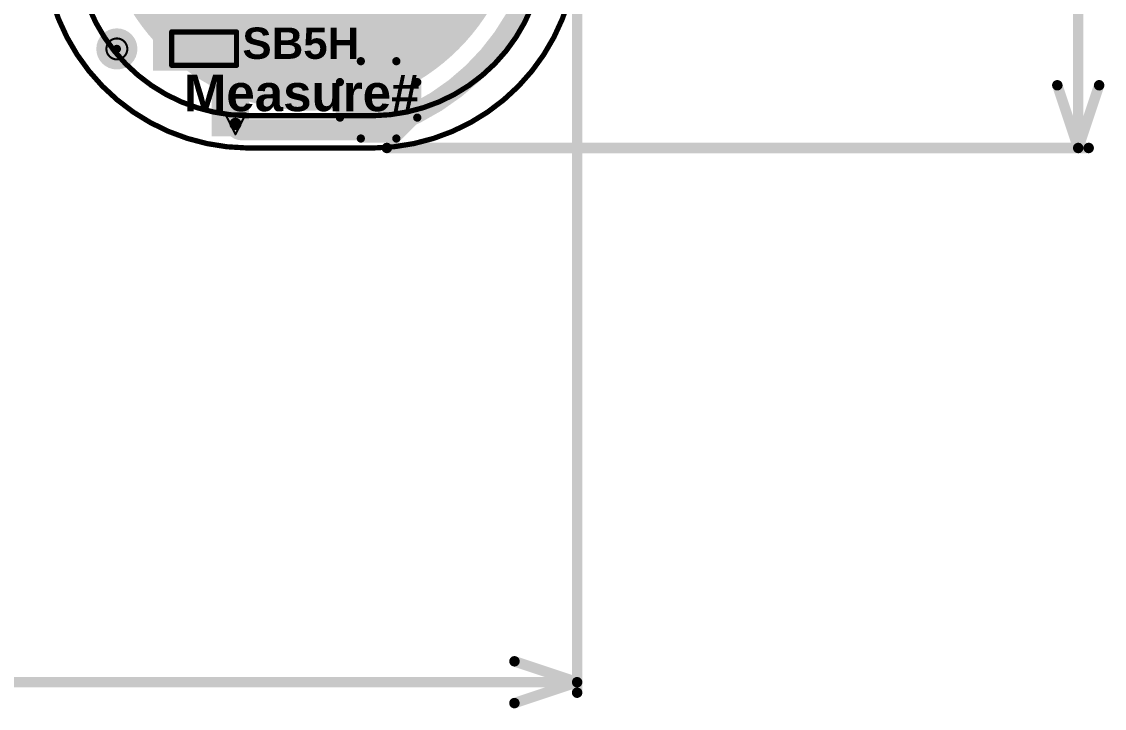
# Model space of a CAD drawing. Header units: inches. Extents: x -4.2 to 12.6, y -6.1 to 3.
# Drawn here: x 4.054 to 5.09, y -6.019 to -5.362 of the extents above; entities that cross this region are included whole.
import ezdxf

# ---------------------------------------------------------------- set-up
doc = ezdxf.new("R2010")
doc.units = ezdxf.units.IN
doc.header["$MEASUREMENT"] = 0
for name, color, linetype in [('Board Outline', 216, 'Continuous'), ('Bottom Layer', 5, 'Continuous'), ('Bottom Overlay', 54, 'Continuous'), ('Bottom Paste', 16, 'Continuous'), ('Dimension', 6, 'Continuous'), ('Drill Drawing', 1, 'Continuous'), ('Flex_Ribbon Bottom Coverlay', 6, 'Continuous'), ('Flex_Ribbon Top Overlay', 2, 'Continuous'), ('Pad Holes', 156, 'Continuous'), ('Top Layer', 1, 'Continuous'), ('Top Paste', 8, 'Continuous'), ('Top Solder', 216, 'Continuous'), ('Via Holes', 16, 'Continuous')]:
    doc.layers.add(name, color=color, linetype=linetype)
doc.styles.add('Arial_Bold', font='', dxfattribs={"height": 0.2})
doc.styles.get('Arial_Bold').set_extended_font_data('Arial', bold=True)

# ---------------------------------------------------------------- blocks, each defined once
blk = doc.blocks.new('S______B______0402_70')
at = {"layer": 'Top Layer'}
for points in [[(-0.0275, -0.0125), (-0.0275, 0.0125), (-0.009499999999999998, 0.0125), (-0.009500000000000001, -0.0125)], [(0.009499999999999998, -0.0125), (0.009500000000000001, 0.0125), (0.0275, 0.0125), (0.0275, -0.0125)]]:
    blk.add_hatch(color=1, dxfattribs=at).paths.add_polyline_path(points)
at = {"layer": 'Top Paste'}
for points in [[(-0.0275, -0.0125), (-0.0275, 0.0125), (-0.009499999999999998, 0.0125), (-0.009500000000000001, -0.0125)], [(0.009499999999999998, -0.0125), (0.009500000000000001, 0.0125), (0.0275, 0.0125), (0.0275, -0.0125)]]:
    blk.add_hatch(color=8, dxfattribs=at).paths.add_polyline_path(points)
at = {"layer": 'Top Solder'}
for points in [[(-0.0296654, -0.0146654), (-0.0296654, 0.0146654), (-0.007334599999999998, 0.0146654), (-0.007334600000000002, -0.0146654)], [(-0.0296654, -0.0146654), (-0.0296654, 0.0146654), (-0.007334599999999998, 0.0146654), (-0.007334600000000002, -0.0146654)], [(0.007334599999999998, -0.0146654), (0.007334600000000002, 0.0146654), (0.0296654, 0.0146654), (0.0296654, -0.0146654)], [(0.007334599999999998, -0.0146654), (0.007334600000000002, 0.0146654), (0.0296654, 0.0146654), (0.0296654, -0.0146654)]]:
    blk.add_hatch(color=216, dxfattribs=at).paths.add_polyline_path(points)
at = {"layer": 'Flex_Ribbon Top Overlay'}
for points in [[(-0.031, -0.016, 0.005, 0.005, 0), (-0.031, 0.016, 0.005, 0.005, 0)], [(-0.031, 0.016, 0.005, 0.005, 0), (0.031, 0.016, 0.005, 0.005, 0)], [(0.031, -0.016, 0.005, 0.005, 0), (0.031, 0.016, 0.005, 0.005, 0)], [(-0.031, -0.016, 0.005, 0.005, 0), (0.031, -0.016, 0.005, 0.005, 0)], [(-0.032, -0.017, 0.000127, 0.000127, 0), (0.032, -0.017, 0.000127, 0.000127, 0)]]:
    blk.add_lwpolyline(points, format="xyseb", dxfattribs=at)
for points in [[(-0.03225, 0.016, 0.0025, 0.0025, 1), (-0.02975, 0.016, 0.0025, 0.0025, 1)], [(-0.03225, 0.016, 0.0025, 0.0025, 1), (-0.02975, 0.016, 0.0025, 0.0025, 1)], [(0.02975, 0.016, 0.0025, 0.0025, 1), (0.03225, 0.016, 0.0025, 0.0025, 1)], [(0.02975, 0.016, 0.0025, 0.0025, 1), (0.03225, 0.016, 0.0025, 0.0025, 1)], [(-0.03225, -0.016, 0.0025, 0.0025, 1), (-0.02975, -0.016, 0.0025, 0.0025, 1)], [(-0.03225, -0.016, 0.0025, 0.0025, 1), (-0.02975, -0.016, 0.0025, 0.0025, 1)], [(-0.0320317, -0.017, 6.35e-05, 6.35e-05, 1), (-0.0319683, -0.017, 6.35e-05, 6.35e-05, 1)], [(0.02975, -0.016, 0.0025, 0.0025, 1), (0.03225, -0.016, 0.0025, 0.0025, 1)], [(0.02975, -0.016, 0.0025, 0.0025, 1), (0.03225, -0.016, 0.0025, 0.0025, 1)], [(0.0319683, -0.017, 6.35e-05, 6.35e-05, 1), (0.0320317, -0.017, 6.35e-05, 6.35e-05, 1)]]:
    blk.add_lwpolyline(points, format="xyseb", close=True, dxfattribs=at)
blk = doc.blocks.new('T__________189')
at = {"layer": 'Top Layer'}
blk.add_hatch(color=1, dxfattribs=at).paths.add_polyline_path([(0.015, 0.03), (-0.015, 0.03), (-0.03, 0.015), (-0.03, -0.015), (-0.015, -0.03), (0.015, -0.03), (0.03, -0.015), (0.03, 0.015)])
at = {"layer": 'Top Paste'}
blk.add_hatch(color=8, dxfattribs=at).paths.add_polyline_path([(0.015, 0.03), (-0.015, 0.03), (-0.03, 0.015), (-0.03, -0.015), (-0.015, -0.03), (0.015, -0.03), (0.03, -0.015), (0.03, 0.015)])
at = {"layer": 'Top Solder'}
blk.add_hatch(color=216, dxfattribs=at).paths.add_polyline_path([(0.017, 0.034), (-0.017, 0.034), (-0.034, 0.017), (-0.034, -0.017), (-0.017, -0.034), (0.017, -0.034), (0.034, -0.017), (0.034, 0.017)])
blk.add_hatch(color=216, dxfattribs=at).paths.add_polyline_path([(0.017, 0.034), (-0.017, 0.034), (-0.034, 0.017), (-0.034, -0.017), (-0.017, -0.034), (0.017, -0.034), (0.034, -0.017), (0.034, 0.017)])
at = {"layer": 'Flex_Ribbon Top Overlay'}
for points in [[(-0.017, 0.037, 0.007874, 0.007874, 0), (-0.037, 0.017, 0.007874, 0.007874, 0)], [(0.017, 0.037, 0.007874, 0.007874, 0), (-0.017, 0.037, 0.007874, 0.007874, 0)], [(0.017, 0.037, 0.007874, 0.007874, 0), (-0.017, 0.037, 0.007874, 0.007874, 0)], [(0.037, 0.017, 0.007874, 0.007874, 0), (0.017, 0.037, 0.007874, 0.007874, 0)], [(-0.037, 0.017, 0.007874, 0.007874, 0), (-0.037, -0.017, 0.007874, 0.007874, 0)], [(0.037, 0.017, 0.007874, 0.007874, 0), (0.037, -0.017, 0.007874, 0.007874, 0)], [(-0.017, -0.037, 0.007874, 0.007874, 0), (-0.037, -0.017, 0.007874, 0.007874, 0)], [(0.037, -0.017, 0.007874, 0.007874, 0), (0.017, -0.037, 0.007874, 0.007874, 0)], [(0.017, -0.037, 0.007874, 0.007874, 0), (-0.017, -0.037, 0.007874, 0.007874, 0)], [(0.017, -0.037, 0.007874, 0.007874, 0), (-0.017, -0.037, 0.007874, 0.007874, 0)]]:
    blk.add_lwpolyline(points, format="xyseb", dxfattribs=at)
for points in [[(-0.0189685, 0.037, 0.003937, 0.003937, 1), (-0.0150315, 0.037, 0.003937, 0.003937, 1)], [(-0.0189685, 0.037, 0.003937, 0.003937, 1), (-0.0150315, 0.037, 0.003937, 0.003937, 1)], [(-0.0189685, 0.037, 0.003937, 0.003937, 1), (-0.0150315, 0.037, 0.003937, 0.003937, 1)], [(0.0150315, 0.037, 0.003937, 0.003937, 1), (0.0189685, 0.037, 0.003937, 0.003937, 1)], [(0.0150315, 0.037, 0.003937, 0.003937, 1), (0.0189685, 0.037, 0.003937, 0.003937, 1)], [(0.0150315, 0.037, 0.003937, 0.003937, 1), (0.0189685, 0.037, 0.003937, 0.003937, 1)], [(-0.0389685, 0.017, 0.003937, 0.003937, 1), (-0.0350315, 0.017, 0.003937, 0.003937, 1)], [(-0.0389685, 0.017, 0.003937, 0.003937, 1), (-0.0350315, 0.017, 0.003937, 0.003937, 1)], [(0.0350315, 0.017, 0.003937, 0.003937, 1), (0.0389685, 0.017, 0.003937, 0.003937, 1)], [(0.0350315, 0.017, 0.003937, 0.003937, 1), (0.0389685, 0.017, 0.003937, 0.003937, 1)], [(-0.0389685, -0.017, 0.003937, 0.003937, 1), (-0.0350315, -0.017, 0.003937, 0.003937, 1)], [(-0.0389685, -0.017, 0.003937, 0.003937, 1), (-0.0350315, -0.017, 0.003937, 0.003937, 1)], [(0.0350315, -0.017, 0.003937, 0.003937, 1), (0.0389685, -0.017, 0.003937, 0.003937, 1)], [(0.0350315, -0.017, 0.003937, 0.003937, 1), (0.0389685, -0.017, 0.003937, 0.003937, 1)], [(-0.0189685, -0.037, 0.003937, 0.003937, 1), (-0.0150315, -0.037, 0.003937, 0.003937, 1)], [(-0.0189685, -0.037, 0.003937, 0.003937, 1), (-0.0150315, -0.037, 0.003937, 0.003937, 1)], [(-0.0189685, -0.037, 0.003937, 0.003937, 1), (-0.0150315, -0.037, 0.003937, 0.003937, 1)], [(0.0150315, -0.037, 0.003937, 0.003937, 1), (0.0189685, -0.037, 0.003937, 0.003937, 1)], [(0.0150315, -0.037, 0.003937, 0.003937, 1), (0.0189685, -0.037, 0.003937, 0.003937, 1)], [(0.0150315, -0.037, 0.003937, 0.003937, 1), (0.0189685, -0.037, 0.003937, 0.003937, 1)]]:
    blk.add_lwpolyline(points, format="xyseb", close=True, dxfattribs=at)
blk = doc.blocks.new('_EMG________B_196')
at = {"layer": 'Bottom Layer'}
h = blk.add_hatch(color=5, dxfattribs=at)
edge = h.paths.add_edge_path()
edge.add_arc((-1.1e-06, 0.3931962), 0.1968504, 0, 360)
h = blk.add_hatch(color=5, dxfattribs=at)
edge = h.paths.add_edge_path()
edge.add_arc((-0.1141722, 0.0005045), 0.0826771, 90, 270)
edge.add_line((-0.1141722, -0.0821726), (0.1141744, -0.0821726))
edge.add_arc((0.1141744, 0.0005045), 0.0826771, 270, 450)
edge.add_line((0.1141744, 0.08318160000000001), (-0.1141722, 0.08318160000000001))
h = blk.add_hatch(color=5, dxfattribs=at)
edge = h.paths.add_edge_path()
edge.add_arc((1.1e-06, -0.3931963), 0.1968504, 0, 360)
at = {"layer": 'Bottom Paste'}
h = blk.add_hatch(color=16, dxfattribs=at)
edge = h.paths.add_edge_path()
edge.add_arc((-1.1e-06, 0.3931962), 0.1968504, 0, 360)
h = blk.add_hatch(color=16, dxfattribs=at)
edge = h.paths.add_edge_path()
edge.add_arc((-0.1141722, 0.0005045), 0.0826771, 90, 270)
edge.add_line((-0.1141722, -0.0821726), (0.1141744, -0.0821726))
edge.add_arc((0.1141744, 0.0005045), 0.0826771, 270, 450)
edge.add_line((0.1141744, 0.08318160000000001), (-0.1141722, 0.08318160000000001))
h = blk.add_hatch(color=16, dxfattribs=at)
edge = h.paths.add_edge_path()
edge.add_arc((1.1e-06, -0.3931963), 0.1968504, 0, 360)
at = {"layer": 'Flex_Ribbon Bottom Coverlay'}
h = blk.add_hatch(color=6, dxfattribs=at)
edge = h.paths.add_edge_path()
edge.add_arc((-1.1e-06, 0.3931962), 0.2008504, 0, 360)
h = blk.add_hatch(color=6, dxfattribs=at)
edge = h.paths.add_edge_path()
edge.add_arc((-1.1e-06, 0.3931962), 0.2008504, 0, 360)
h = blk.add_hatch(color=6, dxfattribs=at)
edge = h.paths.add_edge_path()
edge.add_arc((-0.1141722, 0.0005045), 0.0866771, 90, 270)
edge.add_line((-0.1141722, -0.0861726), (0.1141744, -0.0861726))
edge.add_arc((0.1141744, 0.0005045), 0.0866771, 270, 450)
edge.add_line((0.1141744, 0.08718160000000001), (-0.1141722, 0.08718160000000001))
h = blk.add_hatch(color=6, dxfattribs=at)
edge = h.paths.add_edge_path()
edge.add_arc((-0.1141722, 0.0005045), 0.0866771, 90, 270)
edge.add_line((-0.1141722, -0.0861726), (0.1141744, -0.0861726))
edge.add_arc((0.1141744, 0.0005045), 0.0866771, 270, 450)
edge.add_line((0.1141744, 0.08718160000000001), (-0.1141722, 0.08718160000000001))
h = blk.add_hatch(color=6, dxfattribs=at)
edge = h.paths.add_edge_path()
edge.add_arc((1.1e-06, -0.3931963), 0.2008504, 0, 360)
h = blk.add_hatch(color=6, dxfattribs=at)
edge = h.paths.add_edge_path()
edge.add_arc((1.1e-06, -0.3931963), 0.2008504, 0, 360)
at = {"layer": 'Bottom Overlay'}
for points in [[(-0.2237483, 0.4317209, 0.005, 0.005, -0.414213562373095), (-0.0602622, 0.5989226, 0.005, 0.005, 0)], [(-0.0602622, 0.5989226, 0.005, 0.005, 0), (0.0602644, 0.5989226, 0.005, 0.005, 0)], [(0.0602644, 0.5989226, 0.005, 0.005, -0.4142135623730966), (0.2237505, 0.4317209, 0.005, 0.005, 0)], [(-0.2237483, -0.431721, 0.005, 0.005, 0), (-0.2237483, 0.4317209, 0.005, 0.005, 0)], [(0.2237505, -0.4317177, 0.005, 0.005, 0), (0.2237505, 0.4317242, 0.005, 0.005, 0)], [(-0.0602622, -0.5989227, 0.005, 0.005, -0.4142135623730934), (-0.2237483, -0.431721, 0.005, 0.005, 0)], [(0.2237505, -0.431721, 0.005, 0.005, -0.4142135623730934), (0.0602644, -0.5989227, 0.005, 0.005, 0)], [(-0.0602622, -0.5989227, 0.005, 0.005, 0), (0.0602644, -0.5989227, 0.005, 0.005, 0)]]:
    blk.add_lwpolyline(points, format="xyseb", dxfattribs=at)
for points in [[(-0.0615122, 0.5989226, 0.0025, 0.0025, 1), (-0.0590122, 0.5989226, 0.0025, 0.0025, 1)], [(-0.0615122, 0.5989226, 0.0025, 0.0025, 1), (-0.0590122, 0.5989226, 0.0025, 0.0025, 1)], [(0.0590144, 0.5989226, 0.0025, 0.0025, 1), (0.0615144, 0.5989226, 0.0025, 0.0025, 1)], [(0.0590144, 0.5989226, 0.0025, 0.0025, 1), (0.0615144, 0.5989226, 0.0025, 0.0025, 1)], [(-0.2249983, 0.4317209, 0.0025, 0.0025, 1), (-0.2224983, 0.4317209, 0.0025, 0.0025, 1)], [(-0.2249983, 0.4317209, 0.0025, 0.0025, 1), (-0.2224983, 0.4317209, 0.0025, 0.0025, 1)], [(0.2225005, 0.4317242, 0.0025, 0.0025, 1), (0.2250005, 0.4317242, 0.0025, 0.0025, 1)], [(0.2225005, 0.4317209, 0.0025, 0.0025, 1), (0.2250005, 0.4317209, 0.0025, 0.0025, 1)], [(-0.2249983, -0.431721, 0.0025, 0.0025, 1), (-0.2224983, -0.431721, 0.0025, 0.0025, 1)], [(-0.2249983, -0.431721, 0.0025, 0.0025, 1), (-0.2224983, -0.431721, 0.0025, 0.0025, 1)], [(0.2225005, -0.4317177, 0.0025, 0.0025, 1), (0.2250005, -0.4317177, 0.0025, 0.0025, 1)], [(0.2225005, -0.431721, 0.0025, 0.0025, 1), (0.2250005, -0.431721, 0.0025, 0.0025, 1)], [(-0.0615122, -0.5989227, 0.0025, 0.0025, 1), (-0.0590122, -0.5989227, 0.0025, 0.0025, 1)], [(-0.0615122, -0.5989227, 0.0025, 0.0025, 1), (-0.0590122, -0.5989227, 0.0025, 0.0025, 1)], [(0.0590144, -0.5989227, 0.0025, 0.0025, 1), (0.0615144, -0.5989227, 0.0025, 0.0025, 1)], [(0.0590144, -0.5989227, 0.0025, 0.0025, 1), (0.0615144, -0.5989227, 0.0025, 0.0025, 1)]]:
    blk.add_lwpolyline(points, format="xyseb", close=True, dxfattribs=at)

msp = doc.modelspace()

# ---------------------------------------------------------------- hatches: boundary and pattern name
at = {"layer": 'Bottom Layer'}
h = msp.add_hatch(color=5, dxfattribs=at)
edge = h.paths.add_edge_path()
edge.add_arc((4.2584524, -5.4597845), 0.011811, 0, 360)
at = {"layer": 'Flex_Ribbon Bottom Coverlay'}
h = msp.add_hatch(color=6, dxfattribs=at)
edge = h.paths.add_edge_path()
edge.add_arc((4.1449632, -5.3880503), 0.004, 0, 360)
h = msp.add_hatch(color=6, dxfattribs=at)
edge = h.paths.add_edge_path()
edge.add_arc((4.1449632, -5.3880503), 0.004, 0, 360)
at = {"layer": 'Pad Holes'}
h = msp.add_hatch(color=7, dxfattribs=at)
edge = h.paths.add_edge_path()
edge.add_arc((4.1449632, -5.3880503), 0.019685, 0, 360)
at = {"layer": 'Top Layer'}
for points in [[(4.1794524, -5.4087845), (4.2194524, -5.4087845), (4.2194524, -5.2777845), (4.1794524, -5.2777845)], [(4.2358226, -5.3737843), (4.2358226, -5.4717843), (4.2714524, -5.4717843), (4.2714524, -5.3737843)]]:
    msp.add_hatch(color=1, dxfattribs=at).paths.add_polyline_path(points)
h = msp.add_hatch(color=1, dxfattribs=at)
edge = h.paths.add_edge_path()
edge.add_arc((4.2584524, -5.4597845), 0.011811, 0, 360)
at = {"layer": 'Top Solder'}
h = msp.add_hatch(color=216, dxfattribs=at)
edge = h.paths.add_edge_path()
edge.add_arc((4.1449632, -5.3880503), 0.004, 0, 360)
h = msp.add_hatch(color=216, dxfattribs=at)
edge = h.paths.add_edge_path()
edge.add_arc((4.1449632, -5.3880503), 0.004, 0, 360)
at = {"layer": 'Via Holes'}
h = msp.add_hatch(color=7, dxfattribs=at)
edge = h.paths.add_edge_path()
edge.add_arc((4.2584524, -5.4597845), 0.0059055, 0, 360)

# ---------------------------------------------------------------- linework, layer by layer
at = {"layer": 'Board Outline'}
for points in [[(4.2695917, -5.4828358, 0.005, 0.005, -0.4142135623730931), (4.0749654, -5.2837861, 0.005, 0.005, 0)], [(4.5854524, -5.2837861, 0.005, 0.005, -0.4142135623730951), (4.3908261, -5.4828358, 0.005, 0.005, 0)], [(4.2695917, -5.4828358, 0.005, 0.005, 0), (4.3908261, -5.4828358, 0.005, 0.005, 0)]]:
    msp.add_lwpolyline(points, format="xyseb", dxfattribs=at)
for points in [[(4.2683417, -5.4828358, 0.0025, 0.0025, 1), (4.2708417, -5.4828358, 0.0025, 0.0025, 1)], [(4.2683417, -5.4828358, 0.0025, 0.0025, 1), (4.2708417, -5.4828358, 0.0025, 0.0025, 1)], [(4.3895761, -5.4828358, 0.0025, 0.0025, 1), (4.3920761, -5.4828358, 0.0025, 0.0025, 1)], [(4.3895761, -5.4828358, 0.0025, 0.0025, 1), (4.3920761, -5.4828358, 0.0025, 0.0025, 1)]]:
    msp.add_lwpolyline(points, format="xyseb", close=True, dxfattribs=at)
at = {"layer": 'Bottom Layer'}
for points in [[(4.1584523, -5.0992844, 0.02, 0.02, -1.347470357221501), (4.3899528, -5.4654093, 0.02, 0.02, 0)], [(4.2640773, -5.4654094, 0.02, 0.02, -0.4142135623730951), (4.2584524, -5.4597845, 0.02, 0.02, 0)], [(4.2640773, -5.4654094, 0.02, 0.02, 0), (4.3899529, -5.4654094, 0.02, 0.02, 0)]]:
    msp.add_lwpolyline(points, format="xyseb", dxfattribs=at)
for points in [[(4.2534524, -5.4597845, 0.01, 0.01, 1), (4.2634524, -5.4597845, 0.01, 0.01, 1)], [(4.2590773, -5.4654094, 0.01, 0.01, 1), (4.2690773, -5.4654094, 0.01, 0.01, 1)], [(4.2590773, -5.4654094, 0.01, 0.01, 1), (4.2690773, -5.4654094, 0.01, 0.01, 1)], [(4.3849528, -5.4654093, 0.01, 0.01, 1), (4.3949528, -5.4654093, 0.01, 0.01, 1)], [(4.3849529, -5.4654094, 0.01, 0.01, 1), (4.3949529, -5.4654094, 0.01, 0.01, 1)]]:
    msp.add_lwpolyline(points, format="xyseb", close=True, dxfattribs=at)
at = {"layer": 'Dimension'}
for points in [[(5.065, -5.4828358, 0.01, 0.01, 0), (5.065, -3.5386797, 0.01, 0.01, 0)], [(4.5854524, -6.004, 0.01, 0.01, 0), (4.5854524, -5.2962861, 0.01, 0.01, 0)], [(5.045, -5.4228358, 0.01, 0.01, 0), (5.065, -5.4828358, 0.01, 0.01, 0)], [(5.065, -5.4828358, 0.01, 0.01, 0), (5.085, -5.4228358, 0.01, 0.01, 0)], [(4.4033261, -5.4828358, 0.01, 0.01, 0), (5.075, -5.4828358, 0.01, 0.01, 0)], [(4.5254524, -5.974, 0.01, 0.01, 0), (4.5854524, -5.994, 0.01, 0.01, 0)], [(1.1707917, -5.994, 0.01, 0.01, 0), (4.5854524, -5.994, 0.01, 0.01, 0)], [(4.5254524, -6.014, 0.01, 0.01, 0), (4.5854524, -5.994, 0.01, 0.01, 0)]]:
    msp.add_lwpolyline(points, format="xyseb", dxfattribs=at)
for points in [[(5.0425, -5.4228358, 0.005, 0.005, 1), (5.0475, -5.4228358, 0.005, 0.005, 1)], [(5.0825, -5.4228358, 0.005, 0.005, 1), (5.0875, -5.4228358, 0.005, 0.005, 1)], [(4.4008261, -5.4828358, 0.005, 0.005, 1), (4.4058261, -5.4828358, 0.005, 0.005, 1)], [(5.0625, -5.4828358, 0.005, 0.005, 1), (5.0675, -5.4828358, 0.005, 0.005, 1)], [(5.0625, -5.4828358, 0.005, 0.005, 1), (5.0675, -5.4828358, 0.005, 0.005, 1)], [(5.0625, -5.4828358, 0.005, 0.005, 1), (5.0675, -5.4828358, 0.005, 0.005, 1)], [(5.0725, -5.4828358, 0.005, 0.005, 1), (5.0775, -5.4828358, 0.005, 0.005, 1)], [(4.5229524, -5.974, 0.005, 0.005, 1), (4.5279524, -5.974, 0.005, 0.005, 1)], [(4.5829524, -5.994, 0.005, 0.005, 1), (4.5879524, -5.994, 0.005, 0.005, 1)], [(4.5829524, -5.994, 0.005, 0.005, 1), (4.5879524, -5.994, 0.005, 0.005, 1)], [(4.5829524, -5.994, 0.005, 0.005, 1), (4.5879524, -5.994, 0.005, 0.005, 1)], [(4.5829524, -6.004, 0.005, 0.005, 1), (4.5879524, -6.004, 0.005, 0.005, 1)], [(4.5229524, -6.014, 0.005, 0.005, 1), (4.5279524, -6.014, 0.005, 0.005, 1)]]:
    msp.add_lwpolyline(points, format="xyseb", close=True, dxfattribs=at)
at = {"layer": 'Drill Drawing'}
for points in [[(4.1549632, -5.3880503, 0.002, 0.002, 1), (4.1349632, -5.3880503, 0.002, 0.002, 1)], [(4.1344632, -5.3880503, 0.001, 0.001, 1), (4.1354632, -5.3880503, 0.001, 0.001, 1)], [(4.1544632, -5.3880503, 0.001, 0.001, 1), (4.1554632, -5.3880503, 0.001, 0.001, 1)], [(4.2479524, -5.4497845, 0.001, 0.001, 1), (4.2489524, -5.4497845, 0.001, 0.001, 1)], [(4.2479524, -5.4497845, 0.001, 0.001, 1), (4.2489524, -5.4497845, 0.001, 0.001, 1)], [(4.2679524, -5.4497845, 0.001, 0.001, 1), (4.2689524, -5.4497845, 0.001, 0.001, 1)], [(4.2679524, -5.4497845, 0.001, 0.001, 1), (4.2689524, -5.4497845, 0.001, 0.001, 1)], [(4.2579524, -5.4697845, 0.001, 0.001, 1), (4.2589524, -5.4697845, 0.001, 0.001, 1)], [(4.2579524, -5.4697845, 0.001, 0.001, 1), (4.2589524, -5.4697845, 0.001, 0.001, 1)]]:
    msp.add_lwpolyline(points, format="xyseb", close=True, dxfattribs=at)
for points in [[(4.2484524, -5.4497845, 0.002, 0.002, 0), (4.2684524, -5.4497845, 0.002, 0.002, 0)], [(4.2484524, -5.4497845, 0.002, 0.002, 0), (4.2584524, -5.4697845, 0.002, 0.002, 0)], [(4.2584524, -5.4697845, 0.002, 0.002, 0), (4.2684524, -5.4497845, 0.002, 0.002, 0)]]:
    msp.add_lwpolyline(points, format="xyseb", dxfattribs=at)
at = {"layer": 'Top Layer'}
for points in [[(4.3594524, -5.4007845, 0.018, 0.018, 0), (4.3594524, -5.1817845, 0.018, 0.018, 0)], [(4.2581421, -5.4594742, 0.025, 0.025, 0), (4.2581421, -5.4024742, 0.025, 0.025, 0)], [(4.2574524, -5.4017845, 0.022, 0.022, 0), (4.2581421, -5.4024742, 0.022, 0.022, 0)], [(4.3594524, -5.4007845, 0.018, 0.018, 0), (4.3954524, -5.4367845, 0.018, 0.018, 0)], [(4.2581421, -5.4594742, 0.022, 0.022, 0), (4.2584524, -5.4597845, 0.022, 0.022, 0)]]:
    msp.add_lwpolyline(points, format="xyseb", dxfattribs=at)
for points in [[(4.2518921, -5.4024742, 0.0125, 0.0125, 1), (4.2643921, -5.4024742, 0.0125, 0.0125, 1)], [(4.2519524, -5.4017845, 0.011, 0.011, 1), (4.2629524, -5.4017845, 0.011, 0.011, 1)], [(4.2526421, -5.4024742, 0.011, 0.011, 1), (4.2636421, -5.4024742, 0.011, 0.011, 1)], [(4.3549524, -5.4007845, 0.009, 0.009, 1), (4.3639524, -5.4007845, 0.009, 0.009, 1)], [(4.3549524, -5.4007845, 0.009, 0.009, 1), (4.3639524, -5.4007845, 0.009, 0.009, 1)], [(4.3909524, -5.4367845, 0.009, 0.009, 1), (4.3999524, -5.4367845, 0.009, 0.009, 1)], [(4.2518921, -5.4594742, 0.0125, 0.0125, 1), (4.2643921, -5.4594742, 0.0125, 0.0125, 1)], [(4.2526421, -5.4594742, 0.011, 0.011, 1), (4.2636421, -5.4594742, 0.011, 0.011, 1)], [(4.2529524, -5.4597845, 0.011, 0.011, 1), (4.2639524, -5.4597845, 0.011, 0.011, 1)]]:
    msp.add_lwpolyline(points, format="xyseb", close=True, dxfattribs=at)

# ---------------------------------------------------------------- block references
for name, p in [('_EMG________B_196', (4.3299634, -4.8530505)), ('S______B______0402_70', (4.2284524, -5.3877845))]:
    msp.add_blockref(name, p)
at = {"rotation": 180}
msp.add_blockref('T__________189', (4.3954524, -5.4367845), dxfattribs=at)

# ---------------------------------------------------------------- texts
at = {"layer": 'Flex_Ribbon Top Overlay', "style": 'Arial_Bold'}
msp.add_text('SB5H', height=0.03, dxfattribs=at).set_placement((4.2651217, -5.3975845))
msp.add_text('Measure#', height=0.035, rotation=360, dxfattribs=at).set_placement((4.209, -5.4476112))

doc.saveas('drawing.dxf')
